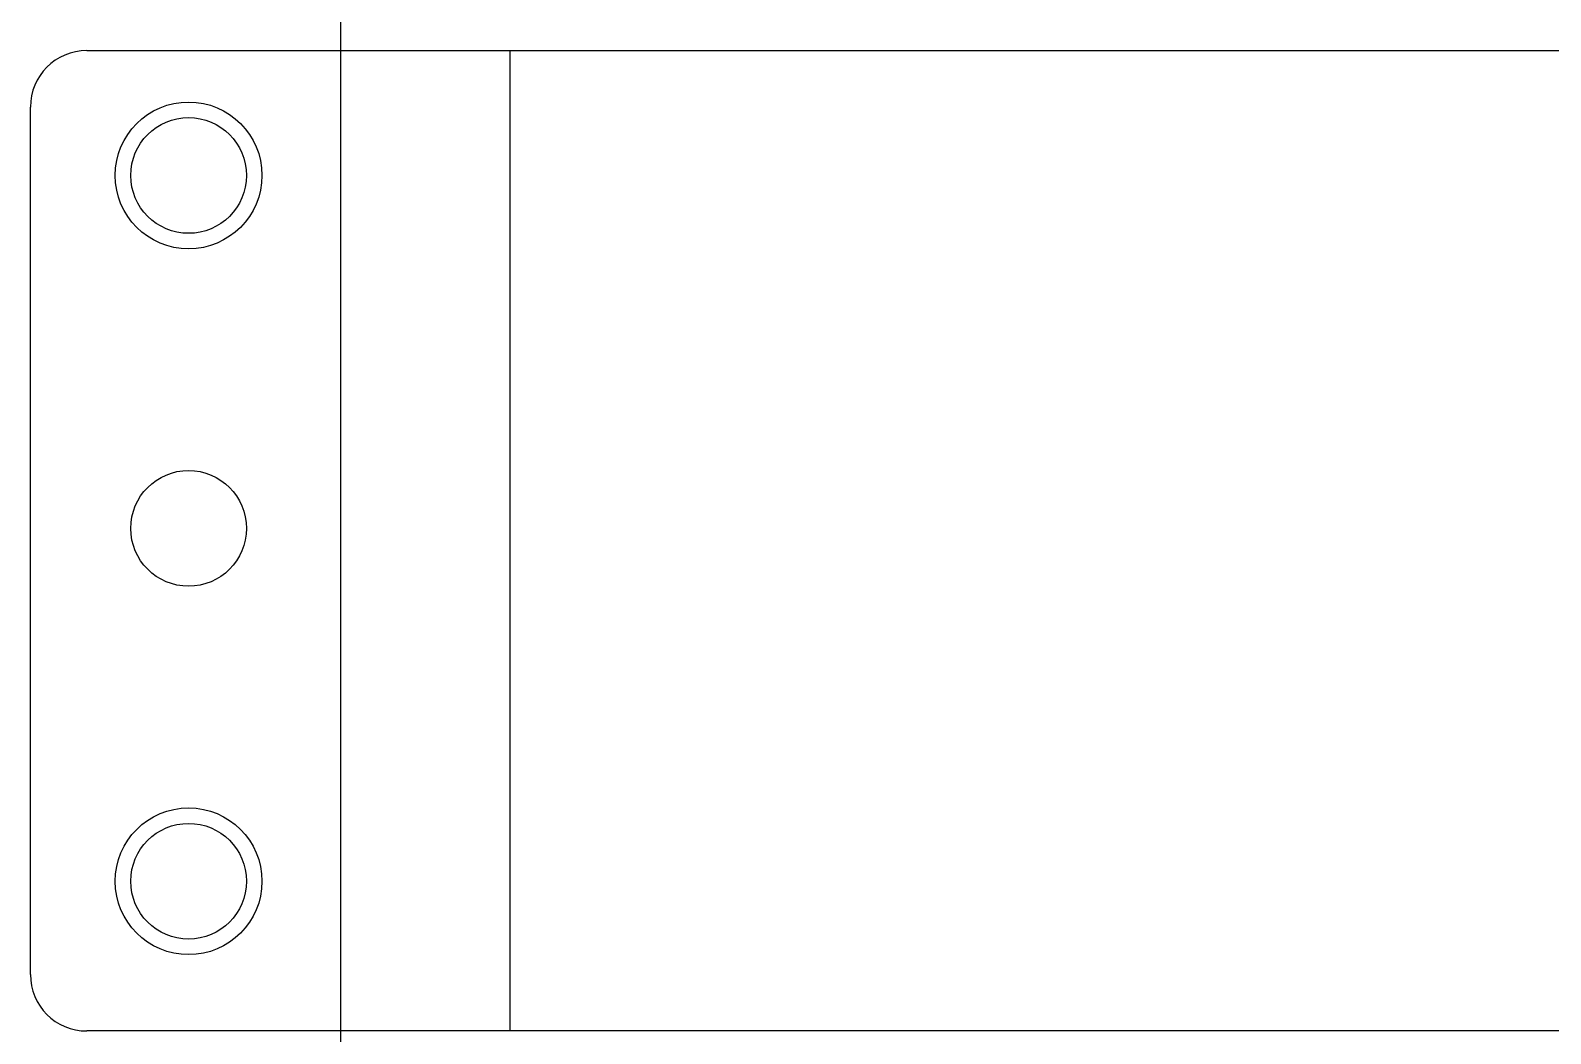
# Model space of a CAD drawing. Header units: millimetres. Extents: x 11355 to 11505, y 8083 to 8171.
# Drawn here: x 11482.913 to 11485.607, y 8146.604 to 8148.38 of the extents above; entities that cross this region are included whole.
import ezdxf

# ---------------------------------------------------------------- set-up
doc = ezdxf.new("R2010")
doc.units = ezdxf.units.MM
for name, color, linetype in [('Elem. Eléctricos - Termomagneticas', 7, 'Continuous'), ('Ordenador de Cables 1U', 7, 'Continuous'), ('Rack - Base 45U', 7, 'Continuous')]:
    doc.layers.add(name, color=color, linetype=linetype)

# ---------------------------------------------------------------- blocks, each defined once
blk = doc.blocks.new('Ordenador de Cables 1U')
at = {"layer": 'Ordenador de Cables 1U'}
for p, q in [((-5.0234, 0), (-4.2738, 0)), ((-4.2738, 0), (12.9333, 0)), ((-4.2738, 0), (-4.2738, -1.7363)), ((-5.1234, -1.6363), (-5.1234, -0.1)), ((-4.2738, -1.7363), (-5.0234, -1.7363)), ((12.9333, -1.7363), (-4.2738, -1.7363))]:
    blk.add_line(p, q, dxfattribs=at)
for centre in [(-4.8431, -0.2211), (-4.8431, -1.4711)]:
    blk.add_circle(centre, 0.13, dxfattribs=at)
for centre, start, end in [((-5.0234, -0.1), 90, 180), ((-5.0234, -1.6363), 180, 270)]:
    blk.add_arc(centre, 0.1, start, end, dxfattribs=at)
blk = doc.blocks.new('Rack 45U')
at = {"layer": 'Rack - Base 45U'}
blk.add_line((2307.5828, 1372.8191), (2307.5828, 1451.9341), dxfattribs=at)
for centre in [(2307.3128, 1435.6891), (2307.3128, 1435.0641), (2307.3128, 1434.4391)]:
    blk.add_circle(centre, 0.1025, dxfattribs=at)

msp = doc.modelspace()

# ---------------------------------------------------------------- block references
at = {"layer": 'Elem. Eléctricos - Termomagneticas', "color": 7}
msp.add_blockref('Ordenador de Cables 1U', (11488.0365, 8148.3447), dxfattribs=at)
at = {"layer": 'Rack - Base 45U'}
msp.add_blockref('Rack 45U', (9175.8806, 6712.4345), dxfattribs=at)

doc.saveas('drawing.dxf')
